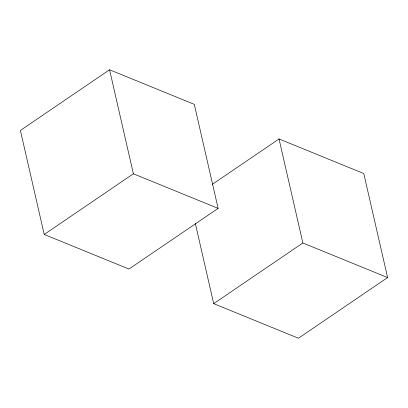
<?xml version="1.0" encoding="UTF-8"?>
<svg xmlns="http://www.w3.org/2000/svg" width="408" height="408" viewBox="0 0 408 408"><rect width="100%" height="100%" fill="white"/><g stroke="black" fill="none" stroke-linecap="round" stroke-linejoin="round"><path stroke-width="0.61" d="M109.563 69.768L20.4 130.438L44.222 234.457L128.964 269.05L218.122 208.381L194.3 104.356L109.563 69.768L133.385 173.788L218.122 208.381M44.222 234.457L133.385 173.788M212.43 184.273L279.036 138.95L363.778 173.543L387.6 277.562L298.437 338.232L213.7 303.644L195.264 223.151M213.7 303.644L302.864 242.969L387.6 277.562M279.036 138.95L302.864 242.969"/></g></svg>
